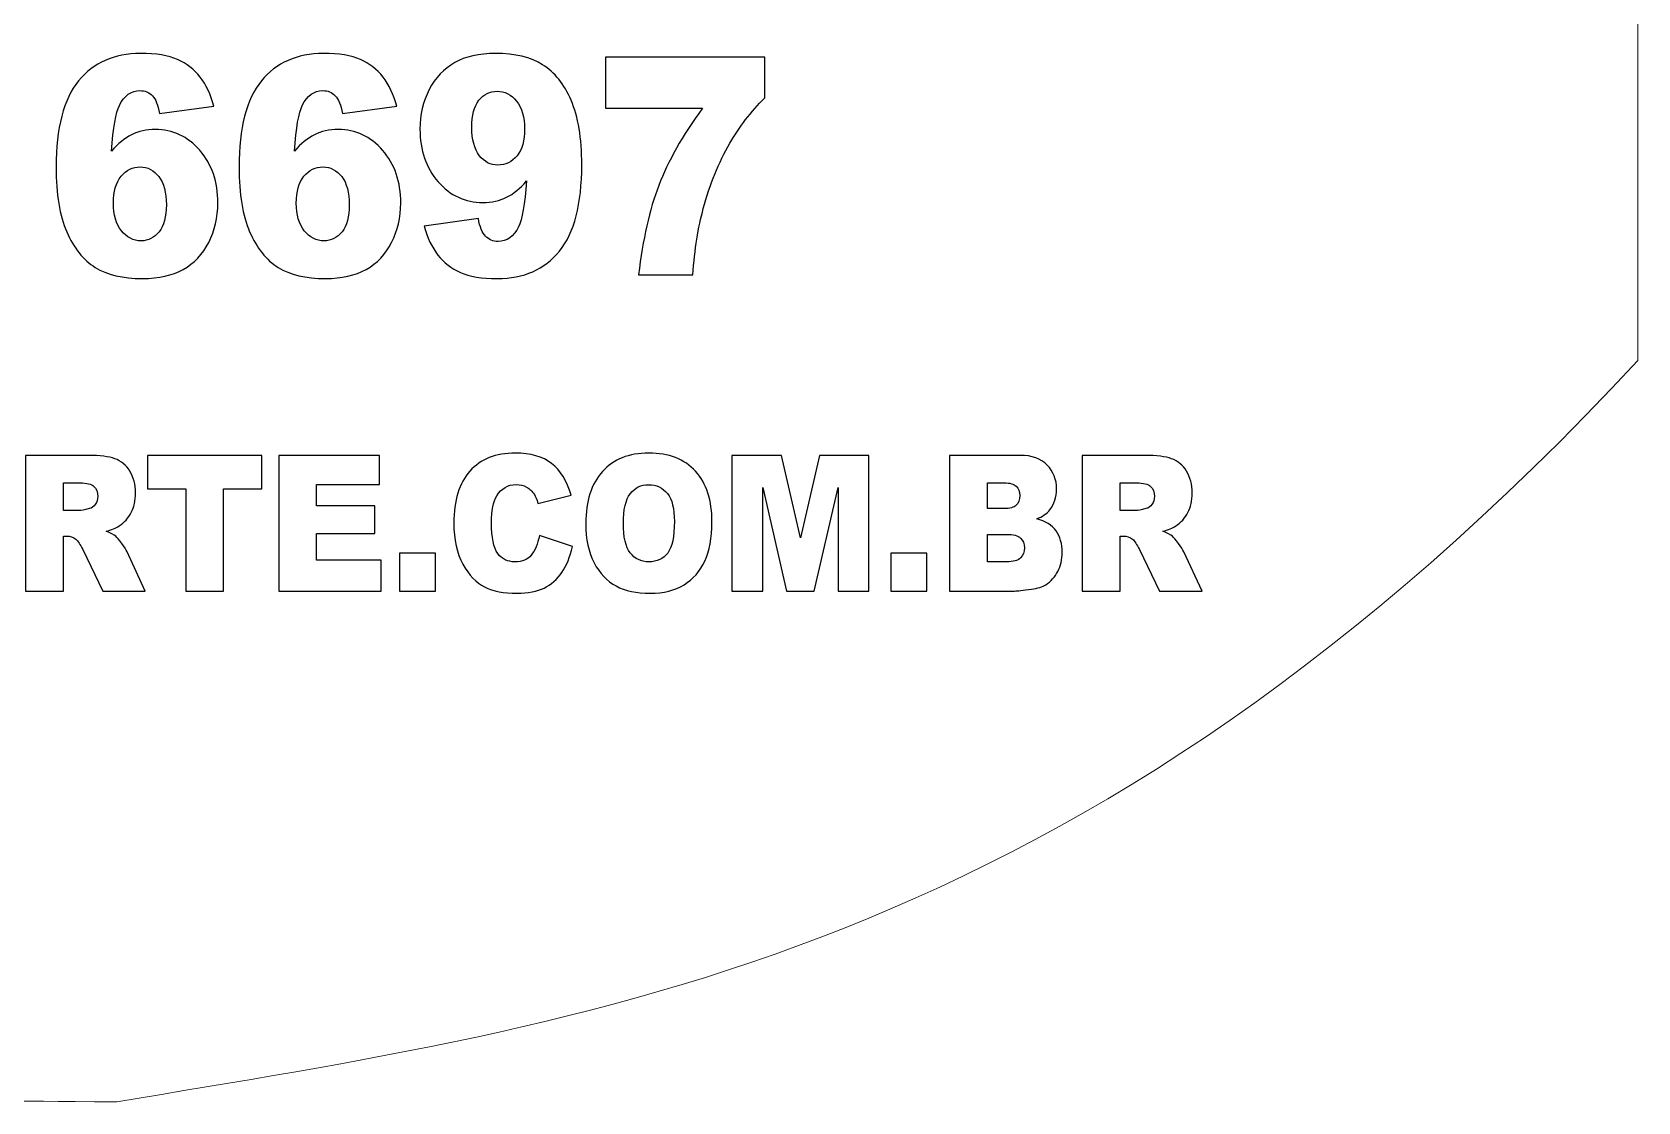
# Model space of a CAD drawing. Header units: millimetres. Extents: x -36.6 to 36.6, y -61.5 to 34.1.
# Drawn here: x 0.76 to 36.63, y -61.48 to -37.58 of the extents above; entities that cross this region are included whole.
import ezdxf

# ---------------------------------------------------------------- set-up
doc = ezdxf.new("R2010")
doc.units = ezdxf.units.MM
doc.header["$MEASUREMENT"] = 0
doc.layers.add('Camada 1', color=7, linetype='Continuous')

msp = doc.modelspace()

# ---------------------------------------------------------------- linework, layer by layer
at = {"layer": 'Camada 1', "color": 240, "lineweight": 9}
msp.add_open_spline([(2.6558, -61.481), (13.2962, -59.6781), (24.0789, -58.4279), (36.6337, -44.917), (36.6337, -44.917), (36.6337, -44.917), (36.6337, -35.8529), (36.6337, -35.8529), (36.6337, -35.8529), (36.6337, -35.8529), (33.5469, -29.9349), (33.5469, -29.9349), (33.5469, -29.9349), (33.5469, -29.9349), (33.8355, -20.6346), (33.8355, -20.6346), (33.8355, -20.6346), (33.8355, -20.6346), (32.3837, -16.1027), (32.3837, -16.1027), (32.3837, -16.1027), (32.3837, -16.1027), (33.8355, -11.5709), (33.8355, -11.5709), (33.8355, -11.5709), (33.8355, -11.5709), (33.5469, -2.2706), (33.5469, -2.2706), (33.5469, -2.2706), (33.5469, -2.2706), (36.6337, 3.6474), (36.6337, 3.6474), (36.6337, 3.6474), (36.6337, 3.6474), (36.6337, 12.7115), (36.6337, 12.7115), (36.6337, 12.7115), (24.0789, 26.2224), (13.2962, 27.4726), (2.6558, 29.2755), (2.6558, 29.2755), (2.6558, 29.2755), (2.6558, 31.2407), (2.6558, 31.2407), (2.6558, 31.2407), (2.6558, 31.2407), (2.6159, 31.2407), (2.6159, 31.2407), (2.6159, 31.2407), (2.6159, 32.8047), (1.3658, 34.0726), (-0.1763, 34.0726), (-0.1763, 34.0726), (-1.7184, 34.0726), (-2.9685, 32.8047), (-2.9685, 31.2407), (-2.9685, 31.2407), (-2.9685, 31.2407), (-3.0084, 31.2407), (-3.0084, 31.2407), (-3.0084, 31.2407), (-3.0084, 31.2407), (-3.0084, 29.2299), (-3.0084, 29.2299), (-3.0084, 29.2299), (-19.2991, 28.4304), (-30.5081, 20.9288), (-36.6336, 13.8361), (-36.6336, 13.8361), (-36.6336, 13.8361), (-36.6335, 3.6474), (-36.6335, 3.6474), (-36.6335, 3.6474), (-36.6335, 3.6474), (-33.5467, -2.2706), (-33.5467, -2.2706), (-33.5467, -2.2706), (-33.5467, -2.2706), (-33.8353, -11.5709), (-33.8353, -11.5709), (-33.8353, -11.5709), (-33.8353, -11.5709), (-32.3835, -16.1027), (-32.3835, -16.1027), (-32.3835, -16.1027), (-32.3835, -16.1027), (-33.8353, -20.6346), (-33.8353, -20.6346), (-33.8353, -20.6346), (-33.8353, -20.6346), (-33.5467, -29.9349), (-33.5467, -29.9349), (-33.5467, -29.9349), (-33.5467, -29.9349), (-36.6335, -35.8529), (-36.6335, -35.8529), (-36.6335, -35.8529), (-36.6335, -35.8529), (-36.6336, -46.0416), (-36.6336, -46.0416), (-36.6336, -46.0416), (-30.5081, -53.1343), (-19.2991, -60.6359), (-3.0084, -61.4354), (-3.0084, -61.4354), (2.6558, -61.481), (-3.0084, -61.4354), (2.6558, -61.481)], degree=3, knots=[0, 0, 0, 0, 0.0357143, 0.0357143, 0.0357143, 0.0357143, 0.0714286, 0.0714286, 0.0714286, 0.0714286, 0.1071429, 0.1071429, 0.1071429, 0.1071429, 0.1428571, 0.1428571, 0.1428571, 0.1428571, 0.1785714, 0.1785714, 0.1785714, 0.1785714, 0.2142857, 0.2142857, 0.2142857, 0.2142857, 0.25, 0.25, 0.25, 0.25, 0.2857143, 0.2857143, 0.2857143, 0.2857143, 0.3214286, 0.3214286, 0.3214286, 0.3214286, 0.3571429, 0.3571429, 0.3571429, 0.3571429, 0.3928571, 0.3928571, 0.3928571, 0.3928571, 0.4285714, 0.4285714, 0.4285714, 0.4285714, 0.4642857, 0.4642857, 0.4642857, 0.4642857, 0.5, 0.5, 0.5, 0.5, 0.5357143, 0.5357143, 0.5357143, 0.5357143, 0.5714286, 0.5714286, 0.5714286, 0.5714286, 0.6071429, 0.6071429, 0.6071429, 0.6071429, 0.6428571, 0.6428571, 0.6428571, 0.6428571, 0.6785714, 0.6785714, 0.6785714, 0.6785714, 0.7142857, 0.7142857, 0.7142857, 0.7142857, 0.75, 0.75, 0.75, 0.75, 0.7857143, 0.7857143, 0.7857143, 0.7857143, 0.8214286, 0.8214286, 0.8214286, 0.8214286, 0.8571429, 0.8571429, 0.8571429, 0.8571429, 0.8928571, 0.8928571, 0.8928571, 0.8928571, 0.9285714, 0.9285714, 0.9285714, 0.9285714, 1, 1, 1, 1], dxfattribs=at)
at = {"layer": 'Camada 1', "color": 250}
for points, knots in [([(4.8209, -39.2303), (4.8209, -39.2303), (3.6081, -39.3945), (3.6081, -39.3945), (3.6081, -39.3945), (3.5763, -39.2077), (3.5233, -39.0763), (3.4488, -39.0004), (3.4488, -39.0004), (3.3732, -38.9234), (3.2813, -38.8849), (3.172, -38.8849), (3.172, -38.8849), (2.975, -38.8849), (2.8219, -38.9947), (2.7127, -39.2156), (2.7127, -39.2156), (2.633, -39.3753), (2.5738, -39.7151), (2.536, -40.2361), (2.536, -40.2361), (2.682, -40.0718), (2.831, -39.9506), (2.9842, -39.8725), (2.9842, -39.8725), (3.1384, -39.7943), (3.315, -39.7547), (3.5161, -39.7547), (3.5161, -39.7547), (3.9072, -39.7547), (4.238, -39.9099), (4.5075, -40.2191), (4.5075, -40.2191), (4.778, -40.5294), (4.9128, -40.9224), (4.9128, -41.3981), (4.9128, -41.3981), (4.9128, -41.7186), (4.8444, -42.012), (4.7076, -42.2781), (4.7076, -42.2781), (4.5708, -42.5432), (4.3819, -42.7448), (4.1399, -42.8807), (4.1399, -42.8807), (3.897, -43.0166), (3.5937, -43.0845), (3.2282, -43.0845), (3.2282, -43.0845), (2.7892, -43.0845), (2.438, -43.0019), (2.1725, -42.8354), (2.1725, -42.8354), (1.9071, -42.67), (1.6948, -42.405), (1.5365, -42.0414), (1.5365, -42.0414), (1.3783, -41.6779), (1.2986, -41.1965), (1.2986, -40.5962), (1.2986, -40.5962), (1.2986, -39.7185), (1.465, -39.0763), (1.7989, -38.6674), (1.7989, -38.6674), (2.1317, -38.2597), (2.5932, -38.0558), (3.1843, -38.0558), (3.1843, -38.0558), (3.5335, -38.0558), (3.8092, -38.1), (4.0113, -38.1895), (4.0113, -38.1895), (4.2135, -38.2789), (4.3819, -38.4103), (4.5156, -38.5813), (4.5156, -38.5813), (4.6494, -38.7535), (4.7515, -38.9698), (4.8209, -39.2303)], [0, 0, 0, 0, 0.047619, 0.047619, 0.047619, 0.047619, 0.0952381, 0.0952381, 0.0952381, 0.0952381, 0.1428571, 0.1428571, 0.1428571, 0.1428571, 0.1904762, 0.1904762, 0.1904762, 0.1904762, 0.2380952, 0.2380952, 0.2380952, 0.2380952, 0.2857143, 0.2857143, 0.2857143, 0.2857143, 0.3333333, 0.3333333, 0.3333333, 0.3333333, 0.3809524, 0.3809524, 0.3809524, 0.3809524, 0.4285714, 0.4285714, 0.4285714, 0.4285714, 0.4761905, 0.4761905, 0.4761905, 0.4761905, 0.5238095, 0.5238095, 0.5238095, 0.5238095, 0.5714286, 0.5714286, 0.5714286, 0.5714286, 0.6190476, 0.6190476, 0.6190476, 0.6190476, 0.6666667, 0.6666667, 0.6666667, 0.6666667, 0.7142857, 0.7142857, 0.7142857, 0.7142857, 0.7619048, 0.7619048, 0.7619048, 0.7619048, 0.8095238, 0.8095238, 0.8095238, 0.8095238, 0.8571429, 0.8571429, 0.8571429, 0.8571429, 0.9047619, 0.9047619, 0.9047619, 0.9047619, 1, 1, 1, 1]), ([(8.9068, -39.2303), (8.9068, -39.2303), (7.694, -39.3945), (7.694, -39.3945), (7.694, -39.3945), (7.6622, -39.2077), (7.6092, -39.0763), (7.5347, -39.0004), (7.5347, -39.0004), (7.4591, -38.9234), (7.3672, -38.8849), (7.2579, -38.8849), (7.2579, -38.8849), (7.0609, -38.8849), (6.9078, -38.9947), (6.7986, -39.2156), (6.7986, -39.2156), (6.7189, -39.3753), (6.6597, -39.7151), (6.6219, -40.2361), (6.6219, -40.2361), (6.7679, -40.0718), (6.9169, -39.9506), (7.0701, -39.8725), (7.0701, -39.8725), (7.2243, -39.7943), (7.4009, -39.7547), (7.602, -39.7547), (7.602, -39.7547), (7.9931, -39.7547), (8.3239, -39.9099), (8.5934, -40.2191), (8.5934, -40.2191), (8.8639, -40.5294), (8.9987, -40.9224), (8.9987, -41.3981), (8.9987, -41.3981), (8.9987, -41.7186), (8.9303, -42.012), (8.7935, -42.2781), (8.7935, -42.2781), (8.6567, -42.5432), (8.4678, -42.7448), (8.2258, -42.8807), (8.2258, -42.8807), (7.9829, -43.0166), (7.6796, -43.0845), (7.3141, -43.0845), (7.3141, -43.0845), (6.8751, -43.0845), (6.5239, -43.0019), (6.2584, -42.8354), (6.2584, -42.8354), (5.993, -42.67), (5.7807, -42.405), (5.6224, -42.0414), (5.6224, -42.0414), (5.4642, -41.6779), (5.3845, -41.1965), (5.3845, -40.5962), (5.3845, -40.5962), (5.3845, -39.7185), (5.5509, -39.0763), (5.8848, -38.6674), (5.8848, -38.6674), (6.2176, -38.2597), (6.6791, -38.0558), (7.2702, -38.0558), (7.2702, -38.0558), (7.6194, -38.0558), (7.8951, -38.1), (8.0972, -38.1895), (8.0972, -38.1895), (8.2994, -38.2789), (8.4678, -38.4103), (8.6015, -38.5813), (8.6015, -38.5813), (8.7353, -38.7535), (8.8374, -38.9698), (8.9068, -39.2303)], [0, 0, 0, 0, 0.047619, 0.047619, 0.047619, 0.047619, 0.0952381, 0.0952381, 0.0952381, 0.0952381, 0.1428571, 0.1428571, 0.1428571, 0.1428571, 0.1904762, 0.1904762, 0.1904762, 0.1904762, 0.2380952, 0.2380952, 0.2380952, 0.2380952, 0.2857143, 0.2857143, 0.2857143, 0.2857143, 0.3333333, 0.3333333, 0.3333333, 0.3333333, 0.3809524, 0.3809524, 0.3809524, 0.3809524, 0.4285714, 0.4285714, 0.4285714, 0.4285714, 0.4761905, 0.4761905, 0.4761905, 0.4761905, 0.5238095, 0.5238095, 0.5238095, 0.5238095, 0.5714286, 0.5714286, 0.5714286, 0.5714286, 0.6190476, 0.6190476, 0.6190476, 0.6190476, 0.6666667, 0.6666667, 0.6666667, 0.6666667, 0.7142857, 0.7142857, 0.7142857, 0.7142857, 0.7619048, 0.7619048, 0.7619048, 0.7619048, 0.8095238, 0.8095238, 0.8095238, 0.8095238, 0.8571429, 0.8571429, 0.8571429, 0.8571429, 0.9047619, 0.9047619, 0.9047619, 0.9047619, 1, 1, 1, 1]), ([(9.5194, -41.9134), (9.5194, -41.9134), (10.7323, -41.7458), (10.7323, -41.7458), (10.7323, -41.7458), (10.7639, -41.9316), (10.818, -42.0641), (10.8937, -42.14), (10.8937, -42.14), (10.9702, -42.217), (11.0631, -42.2555), (11.1724, -42.2555), (11.1724, -42.2555), (11.3684, -42.2555), (11.5205, -42.1468), (11.6308, -41.9282), (11.6308, -41.9282), (11.7104, -41.7662), (11.7707, -41.4253), (11.8104, -40.9043), (11.8104, -40.9043), (11.6645, -41.0708), (11.5154, -41.192), (11.3612, -41.269), (11.3612, -41.269), (11.2081, -41.3471), (11.0304, -41.3856), (10.8283, -41.3856), (10.8283, -41.3856), (10.4352, -41.3856), (10.1034, -41.2305), (9.8329, -40.9213), (9.8329, -40.9213), (9.5622, -40.6109), (9.4275, -40.2191), (9.4275, -39.7456), (9.4275, -39.7456), (9.4275, -39.4229), (9.4959, -39.1284), (9.6337, -38.8622), (9.6337, -38.8622), (9.7716, -38.5972), (9.9615, -38.3956), (10.2024, -38.2597), (10.2024, -38.2597), (10.4434, -38.1238), (10.7466, -38.0558), (11.1121, -38.0558), (11.1121, -38.0558), (11.5512, -38.0558), (11.9024, -38.1396), (12.1677, -38.3061), (12.1677, -38.3061), (12.4332, -38.4737), (12.6456, -38.7388), (12.8039, -39.1023), (12.8039, -39.1023), (12.9621, -39.4659), (13.0417, -39.9461), (13.0417, -40.5441), (13.0417, -40.5441), (13.0417, -41.4219), (12.8753, -42.0641), (12.5415, -42.4729), (12.5415, -42.4729), (12.2086, -42.8807), (11.7471, -43.0845), (11.156, -43.0845), (11.156, -43.0845), (10.8069, -43.0845), (10.5322, -43.0404), (10.3301, -42.9509), (10.3301, -42.9509), (10.1289, -42.8614), (9.9615, -42.73), (9.8277, -42.559), (9.8277, -42.559), (9.694, -42.3869), (9.5909, -42.1717), (9.5194, -41.9134)], [0, 0, 0, 0, 0.047619, 0.047619, 0.047619, 0.047619, 0.0952381, 0.0952381, 0.0952381, 0.0952381, 0.1428571, 0.1428571, 0.1428571, 0.1428571, 0.1904762, 0.1904762, 0.1904762, 0.1904762, 0.2380952, 0.2380952, 0.2380952, 0.2380952, 0.2857143, 0.2857143, 0.2857143, 0.2857143, 0.3333333, 0.3333333, 0.3333333, 0.3333333, 0.3809524, 0.3809524, 0.3809524, 0.3809524, 0.4285714, 0.4285714, 0.4285714, 0.4285714, 0.4761905, 0.4761905, 0.4761905, 0.4761905, 0.5238095, 0.5238095, 0.5238095, 0.5238095, 0.5714286, 0.5714286, 0.5714286, 0.5714286, 0.6190476, 0.6190476, 0.6190476, 0.6190476, 0.6666667, 0.6666667, 0.6666667, 0.6666667, 0.7142857, 0.7142857, 0.7142857, 0.7142857, 0.7619048, 0.7619048, 0.7619048, 0.7619048, 0.8095238, 0.8095238, 0.8095238, 0.8095238, 0.8571429, 0.8571429, 0.8571429, 0.8571429, 0.9047619, 0.9047619, 0.9047619, 0.9047619, 1, 1, 1, 1]), ([(13.5686, -38.1374), (13.5686, -38.1374), (17.1277, -38.1374), (17.1277, -38.1374), (17.1277, -38.1374), (17.1277, -38.1374), (17.1277, -39.0502), (17.1277, -39.0502), (17.1277, -39.0502), (16.8184, -39.3594), (16.5601, -39.6947), (16.3518, -40.056), (16.3518, -40.056), (16.1007, -40.4943), (15.9025, -40.9813), (15.7566, -41.5193), (15.7566, -41.5193), (15.6402, -41.9372), (15.5626, -42.4322), (15.5228, -43.003), (15.5228, -43.003), (15.5228, -43.003), (14.3099, -43.003), (14.3099, -43.003), (14.3099, -43.003), (14.4058, -42.209), (14.5559, -41.5431), (14.7612, -41.0051), (14.7612, -41.0051), (14.9663, -40.4671), (15.291, -39.8917), (15.7352, -39.279), (15.7352, -39.279), (15.7352, -39.279), (13.5686, -39.279), (13.5686, -39.279), (13.5686, -39.279), (13.5686, -39.279), (13.5686, -38.1374), (13.5686, -38.1374)], [0, 0, 0, 0, 0.0909091, 0.0909091, 0.0909091, 0.0909091, 0.1818182, 0.1818182, 0.1818182, 0.1818182, 0.2727273, 0.2727273, 0.2727273, 0.2727273, 0.3636364, 0.3636364, 0.3636364, 0.3636364, 0.4545455, 0.4545455, 0.4545455, 0.4545455, 0.5454545, 0.5454545, 0.5454545, 0.5454545, 0.6363636, 0.6363636, 0.6363636, 0.6363636, 0.7272727, 0.7272727, 0.7272727, 0.7272727, 0.8181818, 0.8181818, 0.8181818, 0.8181818, 1, 1, 1, 1]), ([(11.7655, -39.7422), (11.7655, -39.4783), (11.7053, -39.2722), (11.5859, -39.1227), (11.5859, -39.1227), (11.4663, -38.9732), (11.3204, -38.8985), (11.1489, -38.8985), (11.1489, -38.8985), (10.9865, -38.8985), (10.8528, -38.9664), (10.7456, -39.1012), (10.7456, -39.1012), (10.6384, -39.236), (10.5853, -39.4387), (10.5853, -39.7094), (10.5853, -39.7094), (10.5853, -39.9812), (10.6404, -40.1896), (10.7517, -40.3335), (10.7517, -40.3335), (10.8619, -40.4773), (11.0008, -40.5498), (11.1663, -40.5498), (11.1663, -40.5498), (11.3377, -40.5498), (11.4807, -40.4796), (11.5951, -40.3403), (11.5951, -40.3403), (11.7084, -40.2009), (11.7655, -40.0016), (11.7655, -39.7422)], [0, 0, 0, 0, 0.1111111, 0.1111111, 0.1111111, 0.1111111, 0.2222222, 0.2222222, 0.2222222, 0.2222222, 0.3333333, 0.3333333, 0.3333333, 0.3333333, 0.4444444, 0.4444444, 0.4444444, 0.4444444, 0.5555556, 0.5555556, 0.5555556, 0.5555556, 0.6666667, 0.6666667, 0.6666667, 0.6666667, 0.7777778, 0.7777778, 0.7777778, 0.7777778, 1, 1, 1, 1]), ([(2.5779, -41.3981), (2.5779, -41.662), (2.6381, -41.8681), (2.7576, -42.0176), (2.7576, -42.0176), (2.878, -42.1671), (3.024, -42.2419), (3.1976, -42.2419), (3.1976, -42.2419), (3.3579, -42.2419), (3.4916, -42.1739), (3.5999, -42.0392), (3.5999, -42.0392), (3.707, -41.9044), (3.7611, -41.7028), (3.7611, -41.4343), (3.7611, -41.4343), (3.7611, -41.1603), (3.7051, -40.9507), (3.5937, -40.8069), (3.5937, -40.8069), (3.4814, -40.663), (3.3426, -40.5906), (3.1772, -40.5906), (3.1772, -40.5906), (3.0077, -40.5906), (2.8647, -40.6608), (2.7504, -40.8001), (2.7504, -40.8001), (2.6351, -40.9394), (2.5779, -41.1387), (2.5779, -41.3981)], [0, 0, 0, 0, 0.1111111, 0.1111111, 0.1111111, 0.1111111, 0.2222222, 0.2222222, 0.2222222, 0.2222222, 0.3333333, 0.3333333, 0.3333333, 0.3333333, 0.4444444, 0.4444444, 0.4444444, 0.4444444, 0.5555556, 0.5555556, 0.5555556, 0.5555556, 0.6666667, 0.6666667, 0.6666667, 0.6666667, 0.7777778, 0.7777778, 0.7777778, 0.7777778, 1, 1, 1, 1]), ([(6.6638, -41.3981), (6.6638, -41.662), (6.724, -41.8681), (6.8435, -42.0176), (6.8435, -42.0176), (6.9639, -42.1671), (7.1099, -42.2419), (7.2835, -42.2419), (7.2835, -42.2419), (7.4438, -42.2419), (7.5775, -42.1739), (7.6858, -42.0392), (7.6858, -42.0392), (7.7929, -41.9044), (7.847, -41.7028), (7.847, -41.4343), (7.847, -41.4343), (7.847, -41.1603), (7.791, -40.9507), (7.6796, -40.8069), (7.6796, -40.8069), (7.5673, -40.663), (7.4285, -40.5906), (7.2631, -40.5906), (7.2631, -40.5906), (7.0936, -40.5906), (6.9506, -40.6608), (6.8363, -40.8001), (6.8363, -40.8001), (6.721, -40.9394), (6.6638, -41.1387), (6.6638, -41.3981)], [0, 0, 0, 0, 0.1111111, 0.1111111, 0.1111111, 0.1111111, 0.2222222, 0.2222222, 0.2222222, 0.2222222, 0.3333333, 0.3333333, 0.3333333, 0.3333333, 0.4444444, 0.4444444, 0.4444444, 0.4444444, 0.5555556, 0.5555556, 0.5555556, 0.5555556, 0.6666667, 0.6666667, 0.6666667, 0.6666667, 0.7777778, 0.7777778, 0.7777778, 0.7777778, 1, 1, 1, 1]), ([(12.0939, -48.8259), (12.0939, -48.8259), (12.8311, -49.0735), (12.8311, -49.0735), (12.8311, -49.0735), (12.7817, -49.3035), (12.7038, -49.4961), (12.5968, -49.6499), (12.5968, -49.6499), (12.4904, -49.8045), (12.3586, -49.9209), (12.2003, -49.9992), (12.2003, -49.9992), (12.0426, -50.0775), (11.8418, -50.117), (11.598, -50.117), (11.598, -50.117), (11.3016, -50.117), (11.0603, -50.069), (10.8722, -49.9738), (10.8722, -49.9738), (10.6847, -49.8778), (10.5232, -49.7092), (10.387, -49.4686), (10.387, -49.4686), (10.2509, -49.228), (10.1825, -48.919), (10.1825, -48.5437), (10.1825, -48.5437), (10.1825, -48.0428), (10.3022, -47.6576), (10.5416, -47.3881), (10.5416, -47.3881), (10.7817, -47.1193), (11.1204, -46.9845), (11.5587, -46.9845), (11.5587, -46.9845), (11.9014, -46.9845), (12.1712, -47.0614), (12.3675, -47.2159), (12.3675, -47.2159), (12.5632, -47.3704), (12.7095, -47.6075), (12.8045, -47.9278), (12.8045, -47.9278), (12.8045, -47.9278), (12.0635, -48.1105), (12.0635, -48.1105), (12.0635, -48.1105), (12.0375, -48.0188), (12.0103, -47.9518), (11.9818, -47.9094), (11.9818, -47.9094), (11.9343, -47.8382), (11.8767, -47.7831), (11.8089, -47.7451), (11.8089, -47.7451), (11.7405, -47.7062), (11.6645, -47.6872), (11.5802, -47.6872), (11.5802, -47.6872), (11.389, -47.6872), (11.2427, -47.7726), (11.1414, -47.9426), (11.1414, -47.9426), (11.0647, -48.0689), (11.0261, -48.2678), (11.0261, -48.5381), (11.0261, -48.5381), (11.0261, -48.8739), (11.0717, -49.1032), (11.1635, -49.228), (11.1635, -49.228), (11.2554, -49.3522), (11.3839, -49.4143), (11.5499, -49.4143), (11.5499, -49.4143), (11.7108, -49.4143), (11.8323, -49.3642), (11.9146, -49.2633), (11.9146, -49.2633), (11.997, -49.1631), (12.0566, -49.0171), (12.0939, -48.8259)], [0, 0, 0, 0, 0.0454545, 0.0454545, 0.0454545, 0.0454545, 0.0909091, 0.0909091, 0.0909091, 0.0909091, 0.1363636, 0.1363636, 0.1363636, 0.1363636, 0.1818182, 0.1818182, 0.1818182, 0.1818182, 0.2272727, 0.2272727, 0.2272727, 0.2272727, 0.2727273, 0.2727273, 0.2727273, 0.2727273, 0.3181818, 0.3181818, 0.3181818, 0.3181818, 0.3636364, 0.3636364, 0.3636364, 0.3636364, 0.4090909, 0.4090909, 0.4090909, 0.4090909, 0.4545455, 0.4545455, 0.4545455, 0.4545455, 0.5, 0.5, 0.5, 0.5, 0.5454545, 0.5454545, 0.5454545, 0.5454545, 0.5909091, 0.5909091, 0.5909091, 0.5909091, 0.6363636, 0.6363636, 0.6363636, 0.6363636, 0.6818182, 0.6818182, 0.6818182, 0.6818182, 0.7272727, 0.7272727, 0.7272727, 0.7272727, 0.7727273, 0.7727273, 0.7727273, 0.7727273, 0.8181818, 0.8181818, 0.8181818, 0.8181818, 0.8636364, 0.8636364, 0.8636364, 0.8636364, 0.9090909, 0.9090909, 0.9090909, 0.9090909, 1, 1, 1, 1]), ([(13.1307, -48.5529), (13.1307, -48.0583), (13.2542, -47.6731), (13.5018, -47.3979), (13.5018, -47.3979), (13.7495, -47.1221), (14.094, -46.9845), (14.536, -46.9845), (14.536, -46.9845), (14.9889, -46.9845), (15.3379, -47.12), (15.5829, -47.3902), (15.5829, -47.3902), (15.8281, -47.6611), (15.9503, -48.0407), (15.9503, -48.5282), (15.9503, -48.5282), (15.9503, -48.8823), (15.8971, -49.1723), (15.7901, -49.3988), (15.7901, -49.3988), (15.683, -49.6253), (15.5279, -49.8016), (15.3258, -49.9279), (15.3258, -49.9279), (15.1231, -50.0542), (14.8711, -50.117), (14.569, -50.117), (14.569, -50.117), (14.2624, -50.117), (14.0085, -50.0627), (13.8071, -49.954), (13.8071, -49.954), (13.6063, -49.8447), (13.4429, -49.6725), (13.3181, -49.4369), (13.3181, -49.4369), (13.1934, -49.2019), (13.1307, -48.907), (13.1307, -48.5529)], [0, 0, 0, 0, 0.0909091, 0.0909091, 0.0909091, 0.0909091, 0.1818182, 0.1818182, 0.1818182, 0.1818182, 0.2727273, 0.2727273, 0.2727273, 0.2727273, 0.3636364, 0.3636364, 0.3636364, 0.3636364, 0.4545455, 0.4545455, 0.4545455, 0.4545455, 0.5454545, 0.5454545, 0.5454545, 0.5454545, 0.6363636, 0.6363636, 0.6363636, 0.6363636, 0.7272727, 0.7272727, 0.7272727, 0.7272727, 0.8181818, 0.8181818, 0.8181818, 0.8181818, 1, 1, 1, 1]), ([(0.6167, -50.0662), (0.6167, -50.0662), (0.6167, -47.0353), (0.6167, -47.0353), (0.6167, -47.0353), (0.6167, -47.0353), (2.0176, -47.0353), (2.0176, -47.0353), (2.0176, -47.0353), (2.2773, -47.0353), (2.4762, -47.06), (2.613, -47.1101), (2.613, -47.1101), (2.7504, -47.1595), (2.8613, -47.2519), (2.9455, -47.3859), (2.9455, -47.3859), (3.0297, -47.5207), (3.0715, -47.6851), (3.0715, -47.8784), (3.0715, -47.8784), (3.0715, -48.0463), (3.0392, -48.1916), (2.9747, -48.3137), (2.9747, -48.3137), (2.9106, -48.4365), (2.822, -48.5352), (2.7086, -48.6114), (2.7086, -48.6114), (2.637, -48.6594), (2.5383, -48.6996), (2.4135, -48.7314), (2.4135, -48.7314), (2.5135, -48.7688), (2.5864, -48.8054), (2.632, -48.8428), (2.632, -48.8428), (2.6623, -48.8675), (2.7073, -48.9211), (2.7662, -49.0023), (2.7662, -49.0023), (2.8245, -49.0834), (2.8638, -49.1462), (2.8834, -49.1907), (2.8834, -49.1907), (2.8834, -49.1907), (3.2919, -50.0662), (3.2919, -50.0662), (3.2919, -50.0662), (3.2919, -50.0662), (2.3419, -50.0662), (2.3419, -50.0662), (2.3419, -50.0662), (2.3419, -50.0662), (1.8928, -49.142), (1.8928, -49.142), (1.8928, -49.142), (1.8358, -49.022), (1.7852, -48.9444), (1.7409, -48.9084), (1.7409, -48.9084), (1.6801, -48.8619), (1.6111, -48.8386), (1.5344, -48.8386), (1.5344, -48.8386), (1.5344, -48.8386), (1.4603, -48.8386), (1.4603, -48.8386), (1.4603, -48.8386), (1.4603, -48.8386), (1.4603, -50.0662), (1.4603, -50.0662), (1.4603, -50.0662), (1.4603, -50.0662), (0.6167, -50.0662), (0.6167, -50.0662)], [0, 0, 0, 0, 0.05, 0.05, 0.05, 0.05, 0.1, 0.1, 0.1, 0.1, 0.15, 0.15, 0.15, 0.15, 0.2, 0.2, 0.2, 0.2, 0.25, 0.25, 0.25, 0.25, 0.3, 0.3, 0.3, 0.3, 0.35, 0.35, 0.35, 0.35, 0.4, 0.4, 0.4, 0.4, 0.45, 0.45, 0.45, 0.45, 0.5, 0.5, 0.5, 0.5, 0.55, 0.55, 0.55, 0.55, 0.6, 0.6, 0.6, 0.6, 0.65, 0.65, 0.65, 0.65, 0.7, 0.7, 0.7, 0.7, 0.75, 0.75, 0.75, 0.75, 0.8, 0.8, 0.8, 0.8, 0.85, 0.85, 0.85, 0.85, 0.9, 0.9, 0.9, 0.9, 1, 1, 1, 1]), ([(3.3375, -47.0353), (3.3375, -47.0353), (5.8949, -47.0353), (5.8949, -47.0353), (5.8949, -47.0353), (5.8949, -47.0353), (5.8949, -47.7846), (5.8949, -47.7846), (5.8949, -47.7846), (5.8949, -47.7846), (5.0361, -47.7846), (5.0361, -47.7846), (5.0361, -47.7846), (5.0361, -47.7846), (5.0361, -50.0662), (5.0361, -50.0662), (5.0361, -50.0662), (5.0361, -50.0662), (4.1963, -50.0662), (4.1963, -50.0662), (4.1963, -50.0662), (4.1963, -50.0662), (4.1963, -47.7846), (4.1963, -47.7846), (4.1963, -47.7846), (4.1963, -47.7846), (3.3375, -47.7846), (3.3375, -47.7846), (3.3375, -47.7846), (3.3375, -47.7846), (3.3375, -47.0353), (3.3375, -47.0353)], [0, 0, 0, 0, 0.1111111, 0.1111111, 0.1111111, 0.1111111, 0.2222222, 0.2222222, 0.2222222, 0.2222222, 0.3333333, 0.3333333, 0.3333333, 0.3333333, 0.4444444, 0.4444444, 0.4444444, 0.4444444, 0.5555556, 0.5555556, 0.5555556, 0.5555556, 0.6666667, 0.6666667, 0.6666667, 0.6666667, 0.7777778, 0.7777778, 0.7777778, 0.7777778, 1, 1, 1, 1]), ([(6.2717, -47.0353), (6.2717, -47.0353), (8.5213, -47.0353), (8.5213, -47.0353), (8.5213, -47.0353), (8.5213, -47.0353), (8.5213, -47.683), (8.5213, -47.683), (8.5213, -47.683), (8.5213, -47.683), (7.1153, -47.683), (7.1153, -47.683), (7.1153, -47.683), (7.1153, -47.683), (7.1153, -48.1655), (7.1153, -48.1655), (7.1153, -48.1655), (7.1153, -48.1655), (8.4187, -48.1655), (8.4187, -48.1655), (8.4187, -48.1655), (8.4187, -48.1655), (8.4187, -48.7836), (8.4187, -48.7836), (8.4187, -48.7836), (8.4187, -48.7836), (7.1153, -48.7836), (7.1153, -48.7836), (7.1153, -48.7836), (7.1153, -48.7836), (7.1153, -49.3804), (7.1153, -49.3804), (7.1153, -49.3804), (7.1153, -49.3804), (8.5631, -49.3804), (8.5631, -49.3804), (8.5631, -49.3804), (8.5631, -49.3804), (8.5631, -50.0662), (8.5631, -50.0662), (8.5631, -50.0662), (8.5631, -50.0662), (6.2717, -50.0662), (6.2717, -50.0662), (6.2717, -50.0662), (6.2717, -50.0662), (6.2717, -47.0353), (6.2717, -47.0353)], [0, 0, 0, 0, 0.0769231, 0.0769231, 0.0769231, 0.0769231, 0.1538462, 0.1538462, 0.1538462, 0.1538462, 0.2307692, 0.2307692, 0.2307692, 0.2307692, 0.3076923, 0.3076923, 0.3076923, 0.3076923, 0.3846154, 0.3846154, 0.3846154, 0.3846154, 0.4615385, 0.4615385, 0.4615385, 0.4615385, 0.5384615, 0.5384615, 0.5384615, 0.5384615, 0.6153846, 0.6153846, 0.6153846, 0.6153846, 0.6923077, 0.6923077, 0.6923077, 0.6923077, 0.7692308, 0.7692308, 0.7692308, 0.7692308, 0.8461538, 0.8461538, 0.8461538, 0.8461538, 1, 1, 1, 1]), ([(16.3949, -47.0353), (16.3949, -47.0353), (17.5039, -47.0353), (17.5039, -47.0353), (17.5039, -47.0353), (17.5039, -47.0353), (17.9263, -48.8795), (17.9263, -48.8795), (17.9263, -48.8795), (17.9263, -48.8795), (18.35, -47.0353), (18.35, -47.0353), (18.35, -47.0353), (18.35, -47.0353), (19.4539, -47.0353), (19.4539, -47.0353), (19.4539, -47.0353), (19.4539, -47.0353), (19.4539, -50.0662), (19.4539, -50.0662), (19.4539, -50.0662), (19.4539, -50.0662), (18.7661, -50.0662), (18.7661, -50.0662), (18.7661, -50.0662), (18.7661, -50.0662), (18.7661, -47.7556), (18.7661, -47.7556), (18.7661, -47.7556), (18.7661, -47.7556), (18.2354, -50.0662), (18.2354, -50.0662), (18.2354, -50.0662), (18.2354, -50.0662), (17.6122, -50.0662), (17.6122, -50.0662), (17.6122, -50.0662), (17.6122, -50.0662), (17.0827, -47.7556), (17.0827, -47.7556), (17.0827, -47.7556), (17.0827, -47.7556), (17.0827, -50.0662), (17.0827, -50.0662), (17.0827, -50.0662), (17.0827, -50.0662), (16.3949, -50.0662), (16.3949, -50.0662), (16.3949, -50.0662), (16.3949, -50.0662), (16.3949, -47.0353), (16.3949, -47.0353)], [0, 0, 0, 0, 0.0714286, 0.0714286, 0.0714286, 0.0714286, 0.1428571, 0.1428571, 0.1428571, 0.1428571, 0.2142857, 0.2142857, 0.2142857, 0.2142857, 0.2857143, 0.2857143, 0.2857143, 0.2857143, 0.3571429, 0.3571429, 0.3571429, 0.3571429, 0.4285714, 0.4285714, 0.4285714, 0.4285714, 0.5, 0.5, 0.5, 0.5, 0.5714286, 0.5714286, 0.5714286, 0.5714286, 0.6428571, 0.6428571, 0.6428571, 0.6428571, 0.7142857, 0.7142857, 0.7142857, 0.7142857, 0.7857143, 0.7857143, 0.7857143, 0.7857143, 0.8571429, 0.8571429, 0.8571429, 0.8571429, 1, 1, 1, 1]), ([(21.2583, -47.0353), (21.2583, -47.0353), (22.8334, -47.0353), (22.8334, -47.0353), (22.8334, -47.0353), (23.0957, -47.0353), (23.297, -47.108), (23.4376, -47.2526), (23.4376, -47.2526), (23.5783, -47.3972), (23.6485, -47.5764), (23.6485, -47.7902), (23.6485, -47.7902), (23.6485, -47.9694), (23.5985, -48.1232), (23.4978, -48.2509), (23.4978, -48.2509), (23.4313, -48.337), (23.3331, -48.404), (23.2045, -48.4541), (23.2045, -48.4541), (23.4002, -48.5063), (23.5434, -48.5959), (23.6359, -48.7236), (23.6359, -48.7236), (23.7277, -48.8513), (23.7739, -49.0115), (23.7739, -49.2041), (23.7739, -49.2041), (23.7739, -49.3614), (23.741, -49.5025), (23.6757, -49.6281), (23.6757, -49.6281), (23.6099, -49.7537), (23.5199, -49.8524), (23.4066, -49.9258), (23.4066, -49.9258), (23.3356, -49.971), (23.2292, -50.0041), (23.0868, -50.0246), (23.0868, -50.0246), (22.8974, -50.0521), (22.7719, -50.0662), (22.7099, -50.0662), (22.7099, -50.0662), (22.7099, -50.0662), (21.2583, -50.0662), (21.2583, -50.0662), (21.2583, -50.0662), (21.2583, -50.0662), (21.2583, -47.0353), (21.2583, -47.0353)], [0, 0, 0, 0, 0.0714286, 0.0714286, 0.0714286, 0.0714286, 0.1428571, 0.1428571, 0.1428571, 0.1428571, 0.2142857, 0.2142857, 0.2142857, 0.2142857, 0.2857143, 0.2857143, 0.2857143, 0.2857143, 0.3571429, 0.3571429, 0.3571429, 0.3571429, 0.4285714, 0.4285714, 0.4285714, 0.4285714, 0.5, 0.5, 0.5, 0.5, 0.5714286, 0.5714286, 0.5714286, 0.5714286, 0.6428571, 0.6428571, 0.6428571, 0.6428571, 0.7142857, 0.7142857, 0.7142857, 0.7142857, 0.7857143, 0.7857143, 0.7857143, 0.7857143, 0.8571429, 0.8571429, 0.8571429, 0.8571429, 1, 1, 1, 1]), ([(24.2216, -50.0662), (24.2216, -50.0662), (24.2216, -47.0353), (24.2216, -47.0353), (24.2216, -47.0353), (24.2216, -47.0353), (25.6225, -47.0353), (25.6225, -47.0353), (25.6225, -47.0353), (25.8822, -47.0353), (26.0811, -47.06), (26.2179, -47.1101), (26.2179, -47.1101), (26.3553, -47.1595), (26.4662, -47.2519), (26.5504, -47.3859), (26.5504, -47.3859), (26.6346, -47.5207), (26.6764, -47.6851), (26.6764, -47.8784), (26.6764, -47.8784), (26.6764, -48.0463), (26.6441, -48.1916), (26.5796, -48.3137), (26.5796, -48.3137), (26.5155, -48.4365), (26.4269, -48.5352), (26.3135, -48.6114), (26.3135, -48.6114), (26.2419, -48.6594), (26.1432, -48.6996), (26.0184, -48.7314), (26.0184, -48.7314), (26.1184, -48.7688), (26.1913, -48.8054), (26.2369, -48.8428), (26.2369, -48.8428), (26.2672, -48.8675), (26.3122, -48.9211), (26.3711, -49.0023), (26.3711, -49.0023), (26.4294, -49.0834), (26.4687, -49.1462), (26.4883, -49.1907), (26.4883, -49.1907), (26.4883, -49.1907), (26.8968, -50.0662), (26.8968, -50.0662), (26.8968, -50.0662), (26.8968, -50.0662), (25.9468, -50.0662), (25.9468, -50.0662), (25.9468, -50.0662), (25.9468, -50.0662), (25.4977, -49.142), (25.4977, -49.142), (25.4977, -49.142), (25.4407, -49.022), (25.3901, -48.9444), (25.3458, -48.9084), (25.3458, -48.9084), (25.285, -48.8619), (25.216, -48.8386), (25.1393, -48.8386), (25.1393, -48.8386), (25.1393, -48.8386), (25.0652, -48.8386), (25.0652, -48.8386), (25.0652, -48.8386), (25.0652, -48.8386), (25.0652, -50.0662), (25.0652, -50.0662), (25.0652, -50.0662), (25.0652, -50.0662), (24.2216, -50.0662), (24.2216, -50.0662)], [0, 0, 0, 0, 0.05, 0.05, 0.05, 0.05, 0.1, 0.1, 0.1, 0.1, 0.15, 0.15, 0.15, 0.15, 0.2, 0.2, 0.2, 0.2, 0.25, 0.25, 0.25, 0.25, 0.3, 0.3, 0.3, 0.3, 0.35, 0.35, 0.35, 0.35, 0.4, 0.4, 0.4, 0.4, 0.45, 0.45, 0.45, 0.45, 0.5, 0.5, 0.5, 0.5, 0.55, 0.55, 0.55, 0.55, 0.6, 0.6, 0.6, 0.6, 0.65, 0.65, 0.65, 0.65, 0.7, 0.7, 0.7, 0.7, 0.75, 0.75, 0.75, 0.75, 0.8, 0.8, 0.8, 0.8, 0.85, 0.85, 0.85, 0.85, 0.9, 0.9, 0.9, 0.9, 1, 1, 1, 1]), ([(1.4603, -48.2671), (1.4603, -48.2671), (1.8156, -48.2671), (1.8156, -48.2671), (1.8156, -48.2671), (1.8536, -48.2671), (1.9283, -48.253), (2.0385, -48.2255), (2.0385, -48.2255), (2.0943, -48.2135), (2.1399, -48.1818), (2.1747, -48.1303), (2.1747, -48.1303), (2.2102, -48.0788), (2.2279, -48.0202), (2.2279, -47.9539), (2.2279, -47.9539), (2.2279, -47.8558), (2.2, -47.7803), (2.1443, -47.7281), (2.1443, -47.7281), (2.0885, -47.6752), (1.9841, -47.6491), (1.8302, -47.6491), (1.8302, -47.6491), (1.8302, -47.6491), (1.4603, -47.6491), (1.4603, -47.6491), (1.4603, -47.6491), (1.4603, -47.6491), (1.4603, -48.2671), (1.4603, -48.2671)], [0, 0, 0, 0, 0.1111111, 0.1111111, 0.1111111, 0.1111111, 0.2222222, 0.2222222, 0.2222222, 0.2222222, 0.3333333, 0.3333333, 0.3333333, 0.3333333, 0.4444444, 0.4444444, 0.4444444, 0.4444444, 0.5555556, 0.5555556, 0.5555556, 0.5555556, 0.6666667, 0.6666667, 0.6666667, 0.6666667, 0.7777778, 0.7777778, 0.7777778, 0.7777778, 1, 1, 1, 1]), ([(13.9705, -48.555), (13.9705, -48.8605), (14.0218, -49.0806), (14.1237, -49.2139), (14.1237, -49.2139), (14.2263, -49.3473), (14.3657, -49.4143), (14.5418, -49.4143), (14.5418, -49.4143), (14.7223, -49.4143), (14.8629, -49.3487), (14.9616, -49.2182), (14.9616, -49.2182), (15.0611, -49.0869), (15.1105, -48.8527), (15.1105, -48.5134), (15.1105, -48.5134), (15.1105, -48.2283), (15.0586, -48.0202), (14.9554, -47.889), (14.9554, -47.889), (14.8515, -47.757), (14.7115, -47.6914), (14.5342, -47.6914), (14.5342, -47.6914), (14.3644, -47.6914), (14.2276, -47.7585), (14.1251, -47.8918), (14.1251, -47.8918), (14.0218, -48.0251), (13.9705, -48.2467), (13.9705, -48.555)], [0, 0, 0, 0, 0.1111111, 0.1111111, 0.1111111, 0.1111111, 0.2222222, 0.2222222, 0.2222222, 0.2222222, 0.3333333, 0.3333333, 0.3333333, 0.3333333, 0.4444444, 0.4444444, 0.4444444, 0.4444444, 0.5555556, 0.5555556, 0.5555556, 0.5555556, 0.6666667, 0.6666667, 0.6666667, 0.6666667, 0.7777778, 0.7777778, 0.7777778, 0.7777778, 1, 1, 1, 1]), ([(22.1057, -48.2248), (22.1057, -48.2248), (22.4724, -48.2248), (22.4724, -48.2248), (22.4724, -48.2248), (22.6035, -48.2248), (22.6954, -48.1994), (22.7466, -48.1493), (22.7466, -48.1493), (22.798, -48.0985), (22.8239, -48.0258), (22.8239, -47.9306), (22.8239, -47.9306), (22.8239, -47.8424), (22.798, -47.7733), (22.7466, -47.7239), (22.7466, -47.7239), (22.6954, -47.6738), (22.6054, -47.6491), (22.4781, -47.6491), (22.4781, -47.6491), (22.4781, -47.6491), (22.1057, -47.6491), (22.1057, -47.6491), (22.1057, -47.6491), (22.1057, -47.6491), (22.1057, -48.2248), (22.1057, -48.2248)], [0, 0, 0, 0, 0.125, 0.125, 0.125, 0.125, 0.25, 0.25, 0.25, 0.25, 0.375, 0.375, 0.375, 0.375, 0.5, 0.5, 0.5, 0.5, 0.625, 0.625, 0.625, 0.625, 0.75, 0.75, 0.75, 0.75, 1, 1, 1, 1]), ([(25.0652, -48.2671), (25.0652, -48.2671), (25.4205, -48.2671), (25.4205, -48.2671), (25.4205, -48.2671), (25.4585, -48.2671), (25.5332, -48.253), (25.6434, -48.2255), (25.6434, -48.2255), (25.6992, -48.2135), (25.7448, -48.1818), (25.7796, -48.1303), (25.7796, -48.1303), (25.8151, -48.0788), (25.8328, -48.0202), (25.8328, -47.9539), (25.8328, -47.9539), (25.8328, -47.8558), (25.8049, -47.7803), (25.7492, -47.7281), (25.7492, -47.7281), (25.6934, -47.6752), (25.589, -47.6491), (25.4351, -47.6491), (25.4351, -47.6491), (25.4351, -47.6491), (25.0652, -47.6491), (25.0652, -47.6491), (25.0652, -47.6491), (25.0652, -47.6491), (25.0652, -48.2671), (25.0652, -48.2671)], [0, 0, 0, 0, 0.1111111, 0.1111111, 0.1111111, 0.1111111, 0.2222222, 0.2222222, 0.2222222, 0.2222222, 0.3333333, 0.3333333, 0.3333333, 0.3333333, 0.4444444, 0.4444444, 0.4444444, 0.4444444, 0.5555556, 0.5555556, 0.5555556, 0.5555556, 0.6666667, 0.6666667, 0.6666667, 0.6666667, 0.7777778, 0.7777778, 0.7777778, 0.7777778, 1, 1, 1, 1]), ([(22.1057, -49.4143), (22.1057, -49.4143), (22.5345, -49.4143), (22.5345, -49.4143), (22.5345, -49.4143), (22.6795, -49.4143), (22.7815, -49.3854), (22.841, -49.3282), (22.841, -49.3282), (22.9006, -49.2711), (22.9303, -49.1949), (22.9303, -49.0982), (22.9303, -49.0982), (22.9303, -49.0086), (22.9012, -48.9367), (22.8422, -48.8823), (22.8422, -48.8823), (22.7833, -48.828), (22.6801, -48.8005), (22.5325, -48.8005), (22.5325, -48.8005), (22.5325, -48.8005), (22.1057, -48.8005), (22.1057, -48.8005), (22.1057, -48.8005), (22.1057, -48.8005), (22.1057, -49.4143), (22.1057, -49.4143)], [0, 0, 0, 0, 0.125, 0.125, 0.125, 0.125, 0.25, 0.25, 0.25, 0.25, 0.375, 0.375, 0.375, 0.375, 0.5, 0.5, 0.5, 0.5, 0.625, 0.625, 0.625, 0.625, 0.75, 0.75, 0.75, 0.75, 1, 1, 1, 1]), ([(8.9704, -49.2238), (8.9704, -49.2238), (9.776, -49.2238), (9.776, -49.2238), (9.776, -49.2238), (9.776, -49.2238), (9.776, -50.0662), (9.776, -50.0662), (9.776, -50.0662), (9.776, -50.0662), (8.9704, -50.0662), (8.9704, -50.0662), (8.9704, -50.0662), (8.9704, -50.0662), (8.9704, -49.2238), (8.9704, -49.2238)], [0, 0, 0, 0, 0.2, 0.2, 0.2, 0.2, 0.4, 0.4, 0.4, 0.4, 0.6, 0.6, 0.6, 0.6, 1, 1, 1, 1]), ([(19.9435, -49.2238), (19.9435, -49.2238), (20.7491, -49.2238), (20.7491, -49.2238), (20.7491, -49.2238), (20.7491, -49.2238), (20.7491, -50.0662), (20.7491, -50.0662), (20.7491, -50.0662), (20.7491, -50.0662), (19.9435, -50.0662), (19.9435, -50.0662), (19.9435, -50.0662), (19.9435, -50.0662), (19.9435, -49.2238), (19.9435, -49.2238)], [0, 0, 0, 0, 0.2, 0.2, 0.2, 0.2, 0.4, 0.4, 0.4, 0.4, 0.6, 0.6, 0.6, 0.6, 1, 1, 1, 1])]:
    msp.add_open_spline(points, degree=3, knots=knots, dxfattribs=at)

doc.saveas('drawing.dxf')
